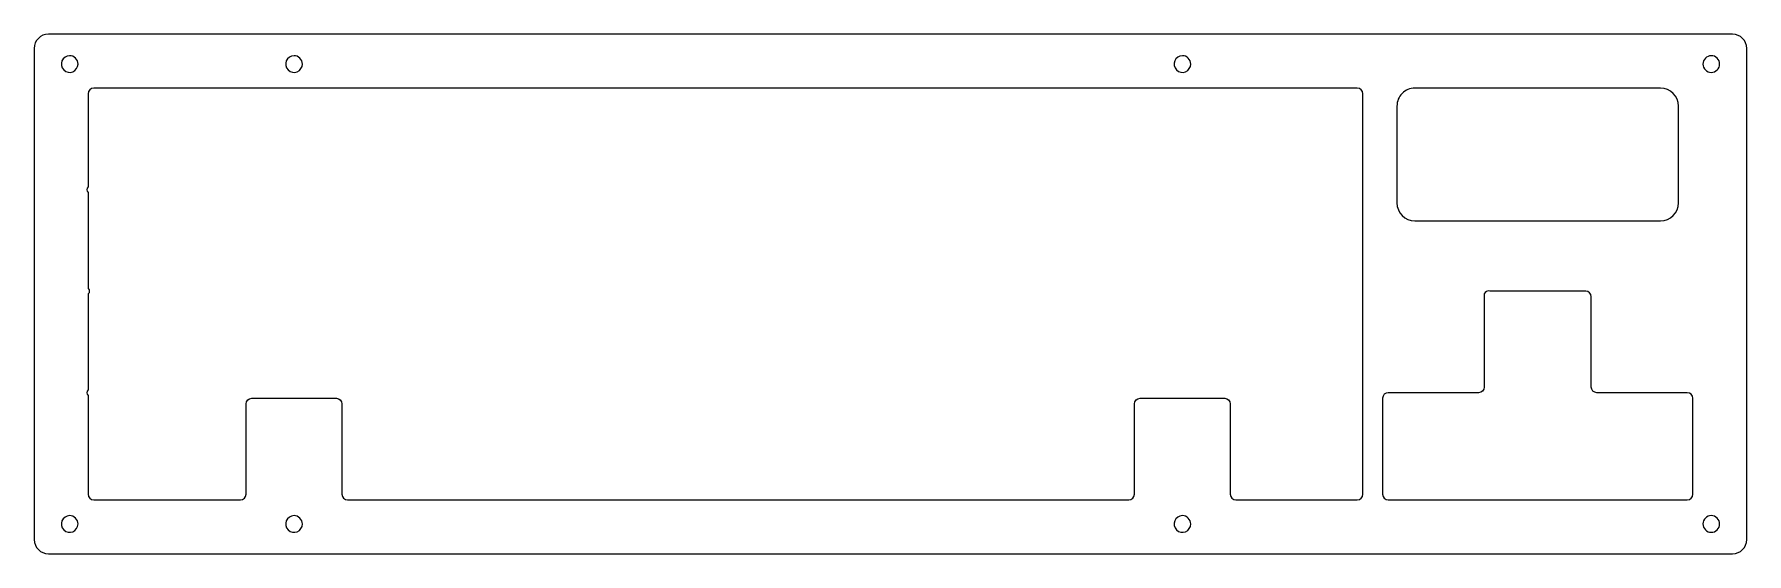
# Model space of a CAD drawing. Extents: x -11 to 311, y 210 to 308.
import ezdxf

# ---------------------------------------------------------------- set-up
doc = ezdxf.new("R2010")
doc.units = 0
doc.layers.add('Layer_1', color=7, linetype='CONTINUOUS')

msp = doc.modelspace()

# ---------------------------------------------------------------- linework, layer by layer
at = {"layer": 'Layer_1', "color": 3}
for p, q in [((308.03972, 307.644531), (-7.998698, 307.644531)), ((-10.644531, 304.998698), (-10.644531, 212.796224)), ((-3.999313, 303.61943), (-3.999313, 303.61943)), ((38.100216, 303.61943), (38.100216, 303.61943)), ((204.78891, 303.61943), (204.78891, 303.61943)), ((304.03662, 303.61943), (304.03662, 303.61943)), ((310.68555, 212.796224), (310.68555, 304.998698)), ((-0.529817, 296.470836), (-0.529817, 279.005335)), ((-0.529817, 296.470836), (-0.529817, 296.470836)), ((237.59819, 297.529169), (0.528516, 297.529169)), ((238.65652, 221.326168), (238.65652, 296.470836)), ((294.532385, 297.523141), (248.393034, 297.528243)), ((245.049582, 294.153386), (245.049582, 294.153087)), ((245.049582, 294.153087), (245.049582, 275.994258)), ((297.875837, 275.994417), (297.875837, 294.147569)), ((-0.528817, 277.947002), (-0.528817, 259.957335)), ((-0.529817, 258.899002), (-0.529817, 240.905335)), ((261.4076, 258.898393), (261.4076, 257.84006)), ((261.4076, 257.84006), (261.4076, 241.437194)), ((280.4606, 259.42769), (262.46593, 259.42769)), ((281.51893, 241.437194), (281.51893, 258.369357)), ((-0.528817, 239.847002), (-0.528817, 221.326168)), ((29.106517, 221.326168), (29.106517, 238.259502)), ((30.16485, 239.317835), (46.03785, 239.317835)), ((47.096183, 238.259502), (47.096183, 221.326168)), ((195.79352, 221.326168), (195.79352, 238.259502)), ((196.85185, 239.317835), (212.72485, 239.317835)), ((213.78318, 238.259502), (213.78318, 221.326168)), ((242.35877, 239.320528), (242.35877, 221.325866)), ((260.34927, 240.378861), (243.4171, 240.378861)), ((299.50943, 240.378861), (282.57726, 240.378861)), ((300.56776, 221.325866), (300.56776, 239.320528)), ((0.529516, 220.267835), (28.048184, 220.267835)), ((48.154516, 220.267835), (194.73519, 220.267835)), ((214.84151, 220.267835), (237.59819, 220.267835)), ((243.4171, 220.267533), (299.50943, 220.267533)), ((-3.999313, 217.302198), (-3.999313, 217.302198)), ((38.100216, 217.302198), (38.100216, 217.302198)), ((204.78891, 217.302198), (204.78891, 217.302198)), ((304.03662, 217.302198), (304.03662, 217.302198)), ((-7.998698, 210.150391), (308.03972, 210.150391)), ((-7.998698, 210.150391), (-7.998698, 210.150391))]:
    msp.add_line(p, q, dxfattribs=at)
for points in [[(-9.869584, 306.869584), (-10.365774, 306.373394), (-10.644531, 305.700416), (-10.644531, 304.998698)], [(-7.998698, 307.644531), (-8.700416, 307.644531), (-9.373394, 307.365774), (-9.869584, 306.869584)], [(310.68555, 304.998698), (310.68555, 306.45995), (309.500972, 307.644529), (308.03972, 307.644531)], [(-5.445184, 302.65333), (-5.687417, 302.068529), (-5.553522, 301.395395), (-5.105935, 300.947808)], [(-3.999313, 303.61943), (-4.632296, 303.61943), (-5.202952, 303.23813), (-5.445184, 302.65333)], [(-2.892691, 303.161052), (-3.186185, 303.454547), (-3.584249, 303.61943), (-3.999313, 303.61943)], [(-3.400413, 300.608558), (-2.815613, 300.850791), (-2.434313, 301.421447), (-2.434313, 302.05443)], [(-2.434313, 302.05443), (-2.434313, 302.469494), (-2.599196, 302.867558), (-2.892691, 303.161052)], [(36.654344, 302.65333), (36.412112, 302.068529), (36.546007, 301.395395), (36.993594, 300.947808)], [(38.100216, 303.61943), (37.467233, 303.61943), (36.896577, 303.23813), (36.654344, 302.65333)], [(39.206838, 303.161052), (38.913344, 303.454547), (38.51528, 303.61943), (38.100216, 303.61943)], [(38.699116, 300.608558), (39.283916, 300.850791), (39.665216, 301.421447), (39.665216, 302.05443)], [(39.665216, 302.05443), (39.665216, 302.469494), (39.500333, 302.867558), (39.206838, 303.161052)], [(203.343038, 302.65333), (203.100806, 302.068529), (203.234701, 301.395395), (203.682288, 300.947808)], [(204.78891, 303.61943), (204.155927, 303.61943), (203.585271, 303.23813), (203.343038, 302.65333)], [(205.895532, 303.161052), (205.602038, 303.454547), (205.203974, 303.61943), (204.78891, 303.61943)], [(205.38781, 300.608558), (205.97261, 300.850791), (206.35391, 301.421447), (206.35391, 302.05443)], [(206.35391, 302.05443), (206.35391, 302.469494), (206.189027, 302.867558), (205.895532, 303.161052)], [(304.03662, 303.61943), (303.172294, 303.61943), (302.47162, 302.918756), (302.47162, 302.05443)], [(302.47162, 302.05443), (302.47162, 301.190104), (303.172294, 300.48943), (304.03662, 300.48943)], [(305.143242, 303.161052), (304.849748, 303.454547), (304.451684, 303.61943), (304.03662, 303.61943)], [(304.03662, 300.48943), (304.900946, 300.48943), (305.60162, 301.190104), (305.60162, 302.05443)], [(305.60162, 302.05443), (305.60162, 302.469494), (305.436737, 302.867558), (305.143242, 303.161052)], [(-5.105935, 300.947808), (-4.658348, 300.500221), (-3.985214, 300.366326), (-3.400413, 300.608558)], [(36.993594, 300.947808), (37.441181, 300.500221), (38.114315, 300.366326), (38.699116, 300.608558)], [(203.682288, 300.947808), (204.129875, 300.500221), (204.803009, 300.366326), (205.38781, 300.608558)], [(0.528516, 297.529169), (-0.055985, 297.529169), (-0.529817, 297.055337), (-0.529817, 296.470836)], [(238.65652, 296.470836), (238.65652, 297.055336), (238.18269, 297.529167), (237.59819, 297.529169)], [(246.028878, 296.539905), (245.401848, 295.906985), (245.049581, 295.04852), (245.049582, 294.153386)], [(248.393034, 297.528243), (247.506329, 297.528344), (246.655908, 297.172825), (246.028878, 296.539905)], [(297.875837, 294.147569), (297.875837, 296.011714), (296.378977, 297.522954), (294.532385, 297.523141)], [(-0.529817, 279.005335), (-0.821791, 278.712808), (-0.821344, 278.238976), (-0.528817, 277.947002)], [(245.049582, 275.994258), (245.049582, 274.130177), (246.546512, 272.619158), (248.393034, 272.619216)], [(294.532385, 272.618578), (296.378907, 272.618871), (297.875837, 274.130337), (297.875837, 275.994417)], [(248.393034, 272.619216), (263.772839, 272.619675), (279.15258, 272.616026), (294.532385, 272.618578)], [(-0.528817, 259.957335), (-0.236843, 259.664808), (-0.23729, 259.190976), (-0.529817, 258.899002)], [(262.46593, 259.42769), (262.027519, 259.573777), (261.553689, 259.336803), (261.4076, 258.898393)], [(281.51893, 258.369357), (281.51893, 258.953857), (281.0451, 259.427688), (280.4606, 259.42769)], [(261.4076, 241.437194), (261.4076, 240.852694), (260.93377, 240.378863), (260.34927, 240.378861)], [(282.57726, 240.378861), (281.99276, 240.378863), (281.51893, 240.852694), (281.51893, 241.437194)], [(-0.529817, 240.905335), (-0.821791, 240.612808), (-0.821344, 240.138976), (-0.528817, 239.847002)], [(29.106517, 238.259502), (29.106517, 238.844003), (29.580349, 239.317835), (30.16485, 239.317835)], [(46.03785, 239.317835), (46.622351, 239.317835), (47.096183, 238.844003), (47.096183, 238.259502)], [(195.79352, 238.259502), (195.79352, 238.844002), (196.26735, 239.317833), (196.85185, 239.317835)], [(212.72485, 239.317835), (213.30935, 239.317833), (213.78318, 238.844002), (213.78318, 238.259502)], [(243.4171, 240.378861), (242.8326, 240.378859), (242.35877, 239.905028), (242.35877, 239.320528)], [(300.56776, 239.320528), (300.56776, 239.905028), (300.09393, 240.378859), (299.50943, 240.378861)], [(-0.528817, 221.326168), (-0.528817, 220.741667), (-0.054985, 220.267835), (0.529516, 220.267835)], [(28.048184, 220.267835), (28.632685, 220.267835), (29.106517, 220.741667), (29.106517, 221.326168)], [(47.096183, 221.326168), (47.096183, 220.741667), (47.570015, 220.267835), (48.154516, 220.267835)], [(194.73519, 220.267835), (195.31969, 220.267837), (195.79352, 220.741668), (195.79352, 221.326168)], [(213.78318, 221.326168), (213.78318, 220.741668), (214.25701, 220.267837), (214.84151, 220.267835)], [(237.59819, 220.267835), (238.18269, 220.267837), (238.65652, 220.741668), (238.65652, 221.326168)], [(242.35877, 221.325866), (242.35877, 220.741366), (242.8326, 220.267535), (243.4171, 220.267533)], [(299.50943, 220.267533), (300.09393, 220.267535), (300.56776, 220.741366), (300.56776, 221.325866)], [(-5.445184, 216.336098), (-5.687417, 215.751297), (-5.553522, 215.078163), (-5.105935, 214.630576)], [(-3.999313, 217.302198), (-4.632296, 217.302198), (-5.202952, 216.920898), (-5.445184, 216.336098)], [(-2.892691, 216.84382), (-3.186185, 217.137315), (-3.584249, 217.302198), (-3.999313, 217.302198)], [(-3.400413, 214.291326), (-2.815613, 214.533559), (-2.434313, 215.104215), (-2.434313, 215.737198)], [(-2.434313, 215.737198), (-2.434313, 216.152262), (-2.599196, 216.550326), (-2.892691, 216.84382)], [(36.654344, 216.336098), (36.412112, 215.751297), (36.546007, 215.078163), (36.993594, 214.630576)], [(38.100216, 217.302198), (37.467233, 217.302198), (36.896577, 216.920898), (36.654344, 216.336098)], [(39.206838, 216.84382), (38.913344, 217.137315), (38.51528, 217.302198), (38.100216, 217.302198)], [(38.699116, 214.291326), (39.283916, 214.533559), (39.665216, 215.104215), (39.665216, 215.737198)], [(39.665216, 215.737198), (39.665216, 216.152262), (39.500333, 216.550326), (39.206838, 216.84382)], [(203.343038, 216.336098), (203.100806, 215.751297), (203.234701, 215.078163), (203.682288, 214.630576)], [(204.78891, 217.302198), (204.155927, 217.302198), (203.585271, 216.920898), (203.343038, 216.336098)], [(205.895532, 216.84382), (205.602038, 217.137315), (205.203974, 217.302198), (204.78891, 217.302198)], [(205.38781, 214.291326), (205.97261, 214.533559), (206.35391, 215.104215), (206.35391, 215.737198)], [(206.35391, 215.737198), (206.35391, 216.152262), (206.189027, 216.550326), (205.895532, 216.84382)], [(304.03662, 217.302198), (303.172294, 217.302198), (302.47162, 216.601524), (302.47162, 215.737198)], [(302.47162, 215.737198), (302.47162, 214.872872), (303.172294, 214.172198), (304.03662, 214.172198)], [(305.143242, 216.84382), (304.849748, 217.137315), (304.451684, 217.302198), (304.03662, 217.302198)], [(304.03662, 214.172198), (304.900946, 214.172198), (305.60162, 214.872872), (305.60162, 215.737198)], [(305.60162, 215.737198), (305.60162, 216.152262), (305.436737, 216.550326), (305.143242, 216.84382)], [(-10.644531, 212.796224), (-10.644531, 211.334971), (-9.459951, 210.150391), (-7.998698, 210.150391)], [(-5.105935, 214.630576), (-4.658348, 214.182989), (-3.985214, 214.049094), (-3.400413, 214.291326)], [(36.993594, 214.630576), (37.441181, 214.182989), (38.114315, 214.049094), (38.699116, 214.291326)], [(203.682288, 214.630576), (204.129875, 214.182989), (204.803009, 214.049094), (205.38781, 214.291326)], [(308.03972, 210.150391), (309.500972, 210.150393), (310.68555, 211.334972), (310.68555, 212.796224)]]:
    msp.add_open_spline(points, degree=3, dxfattribs=at)

doc.saveas('drawing.dxf')
